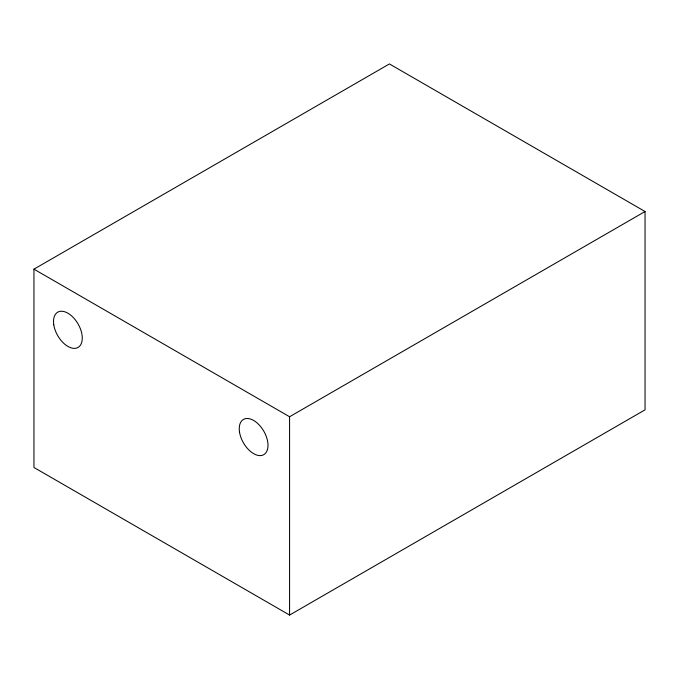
<?xml version="1.0" encoding="UTF-8"?>
<svg xmlns="http://www.w3.org/2000/svg" width="679" height="679" viewBox="0 0 679 679"><rect width="100%" height="100%" fill="white"/><g stroke="black" fill="none" stroke-linecap="round" stroke-linejoin="round"><path stroke-width="1.02" d="M33.95 269.164L389.423 63.936L645.05 211.517L645.05 409.836L289.577 615.064L33.95 467.483L33.95 269.164L289.577 416.753L645.05 211.517M289.577 416.753L289.577 615.064M53.777 324.8A20.336 11.738 60 0 0 77.313 347.792A20.336 11.738 60 0 0 72.602 316.83A20.336 11.738 60 0 0 53.777 324.8M239.509 432.022A20.336 11.738 60 0 0 263.045 455.023A20.336 11.738 60 0 0 258.326 424.061A20.336 11.738 60 0 0 239.509 432.022"/></g></svg>
